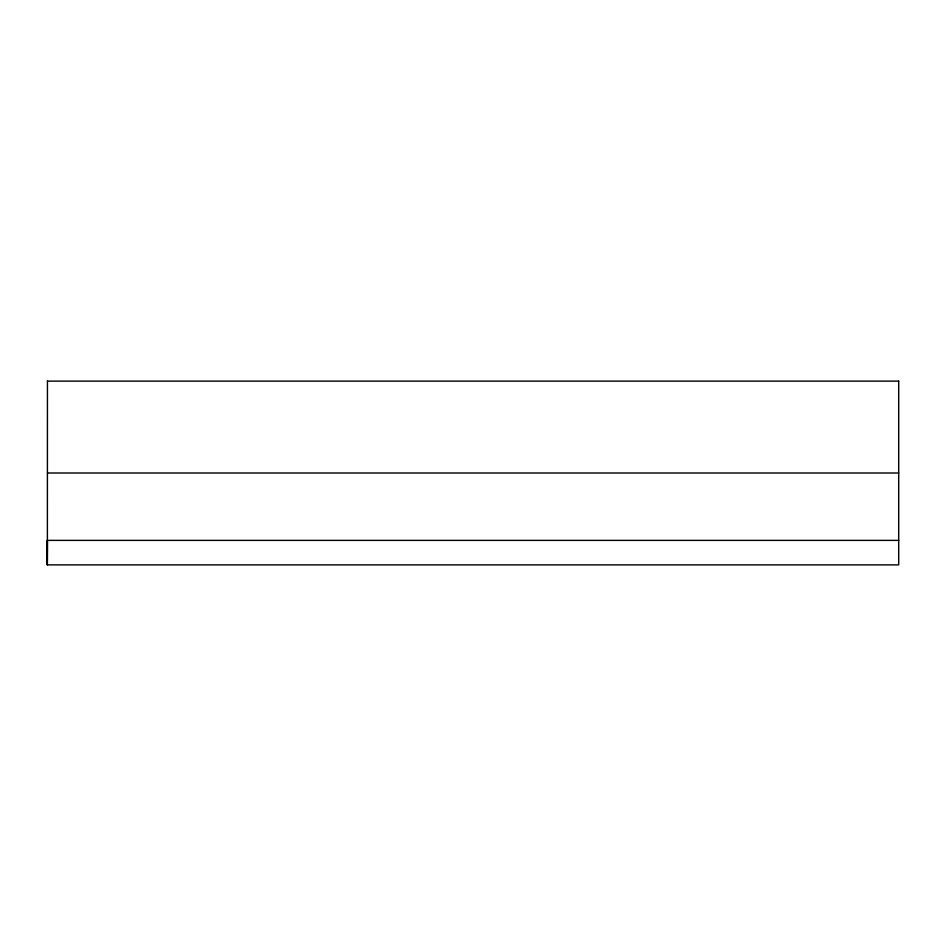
<?xml version="1.0" encoding="UTF-8"?>
<svg xmlns="http://www.w3.org/2000/svg" width="946" height="946" viewBox="0 0 946 946"><rect width="100%" height="100%" fill="white"/><g stroke="black" fill="none" stroke-linecap="round" stroke-linejoin="round"><path stroke-width="1.42" d="M47.442 381.155L47.371 564.88L898.7 564.88L898.7 381.155M47.442 540.379L47.3 564.88L47.3 540.379L898.7 540.379M47.442 381.12L898.7 381.12M47.442 473L898.7 473"/></g></svg>
